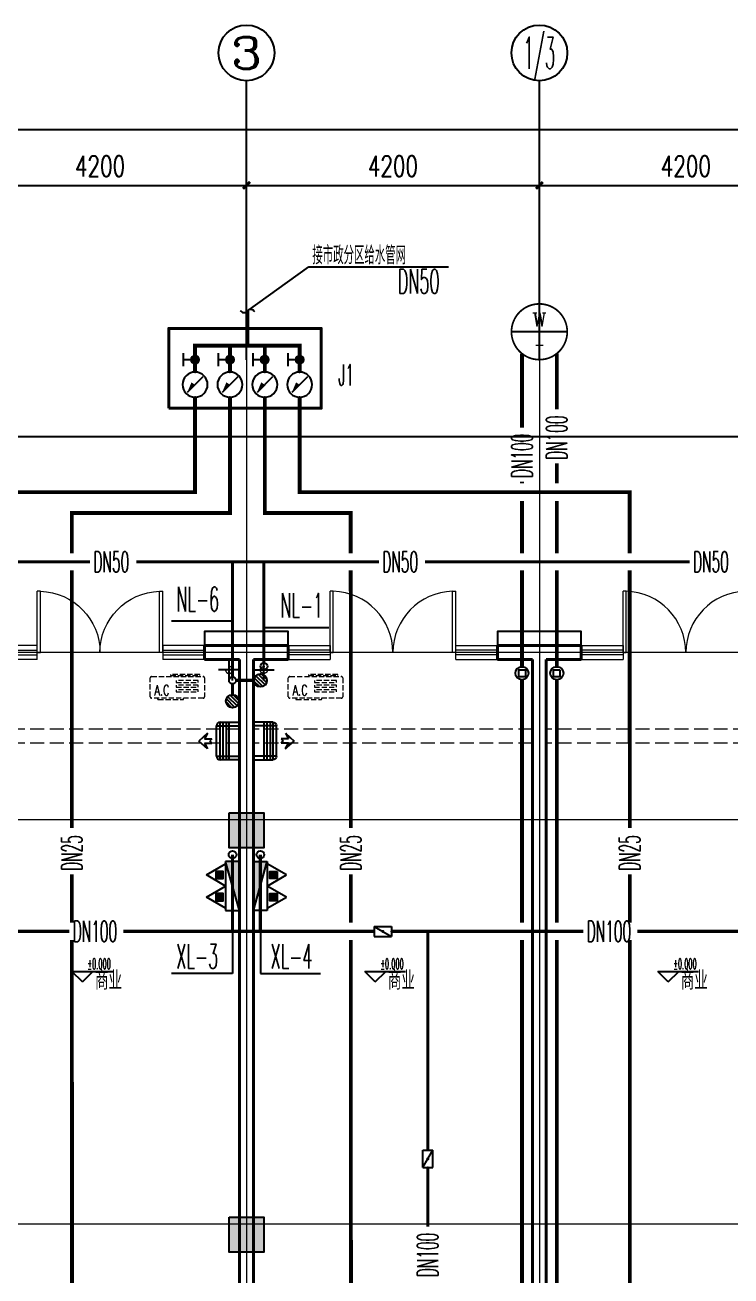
# Model space of a CAD drawing. Extents: x 1031190 to 1725648, y 733081 to 1571294.
# Drawn here: x 1298613 to 1308735, y 1144413 to 1162356 of the extents above; entities that cross this region are included whole.
import ezdxf
from ezdxf.enums import TextEntityAlignment as Align

# ---------------------------------------------------------------- set-up
doc = ezdxf.new("R2010")
doc.units = 0
doc.header["$LTSCALE"] = 1000
doc.header["$MEASUREMENT"] = 0
for name, pattern in [('ACAD_ISO10W100', [18.5, 12, -3, 0.5, -3]), ('DASH', [0.35, 0.25, -0.1]), ('DOTE', [2.42, 2, -0.2, 0.02, -0.2])]:
    doc.linetypes.add(name, pattern=pattern)
for name, color, linetype in [('A-AC', 8, 'Continuous'), ('A-EQPM-MECH', 191, 'Continuous'), ('AXIS', 3, 'Continuous'), ('AXIS_TEXT', 4, 'Continuous'), ('C-AXIS(轴号)', 3, 'Continuous'), ('C-AXIS-T(字)', 7, 'Continuous'), ('DIM_ELEV', 3, 'Continuous'), ('DIM_不分区消火栓', 3, 'Continuous'), ('DIM_不分区给水', 3, 'Continuous'), ('DIM_凝结', 3, 'Continuous'), ('DIM_雨水', 3, 'Continuous'), ('EQUIP_不分区给水', 7, 'Continuous'), ('EQUIP_地漏', 7, 'Continuous'), ('EQUIP_污水', 7, 'Continuous'), ('EQUIP_消火栓', 7, 'Continuous'), ('EQUIP_灭火器', 7, 'Continuous'), ('PIPE-不分区消火栓', 1, 'X'), ('PIPE-不分区给水', 3, 'J'), ('PIPE-凝结', 150, 'N'), ('PIPE-污水', 2, 'W'), ('PUB_TEXT', 4, 'Continuous'), ('S-COLU-HATCH', 30, 'Continuous'), ('S-COLU-LINE1', 6, 'Continuous'), ('TEXT_不分区消火栓', 7, 'Continuous'), ('TEXT_不分区给水', 7, 'Continuous'), ('TEXT_凝结', 7, 'Continuous'), ('TEXT_污水', 7, 'Continuous'), ('VALVE_不分区消火栓', 7, 'Continuous'), ('VALVE_不分区给水', 7, 'Continuous'), ('VPIPE-不分区消火栓', 1, 'X'), ('VPIPE-凝结', 150, 'N'), ('平面线脚', 30, 'Continuous'), ('机电标识类', 1, 'Continuous')]:
    doc.layers.add(name, color=color, linetype=linetype)
for name, color, linetype, lineweight in [('DOTE', 19, 'DOTE', 9), ('WALL', 9, 'Continuous', 40), ('WINDOW', 8, 'Continuous', 15), ('ZC', 6, 'Continuous', 40), ('平面-看线', 45, 'Continuous', 15), ('平面-空调预留孔', 8, 'Continuous', 15), ('空调', 8, 'Continuous', 13)]:
    doc.layers.add(name, color=color, linetype=linetype, lineweight=lineweight)
doc.styles.add('_TCH_AXIS', font='COMPLEX', dxfattribs={"bigfont": 'GBCBIG'})
doc.styles.add('_TCH_DIM', font='SIMPLEX.shx', dxfattribs={"width": 0.6, "oblique": 10, "bigfont": 'hztxt.shx'})
doc.styles.add('_TCH_DIM_T3', font='SIMPLEX', dxfattribs={"width": 0.705882, "bigfont": 'GBCBIG'})
doc.styles.add('_TWT_CIRCLE', font='COMPLEX', dxfattribs={"width": 1.1, "height": 3.5, "bigfont": 'HZTXT'})
doc.styles.add('_TWT_PIPEDN', font='SIMPLEX.shx', dxfattribs={"width": 0.6, "oblique": 10, "height": 3, "bigfont": 'HZTXT.shx'})
doc.styles.add('_TWT_SERIAL', font='simplex.shx', dxfattribs={"width": 0.6, "oblique": 10, "height": 3.5, "bigfont": 'aadri.shx'})
doc.styles.add('COMPLEX', font='COMPLEX')
doc.styles.get("Standard").update_dxf_attribs({"font": 'gbenor.shx', "bigfont": 'gbcbig.shx'})
doc.linetypes.add('J', pattern='A,3,-0.2,["J",Standard,S=0.25,R=0,X=-0.1,Y=-0.115],-0.2', length=3.4)
doc.linetypes.add('N', pattern='A,3,-0.2,["N",Standard,S=0.25,R=0,X=-0.1,Y=-0.115],-0.2', length=3.4)
doc.linetypes.add('W', pattern='A,3,-0.2,["W",Standard,S=0.25,R=0,X=-0.1,Y=-0.115],-0.2', length=3.4)
doc.linetypes.add('X', pattern='A,3,-0.2,["X",Standard,S=0.25,R=0,X=-0.1,Y=-0.115],-0.25', length=3.45)
doc.dimstyles.new('_TCH_ARCH&&100', dxfattribs={"dimtxt": 297.5, "dimasz": 100, "dimexe": 250, "dimexo": 300, "dimgap": 126.25, "dimtad": 1, "dimdec": 0, "dimzin": 0, "dimdsep": 46, "dimtxsty": '_TCH_DIM_T3', "dimblk": 'ARCHTICK', "dimcen": 0.09, "dimclrt": 7, "dimazin": 2, "dimtfac": 1, "dimtdec": 0, "dimtix": 1, "dimtmove": 2, "dimatfit": 3, "dimfxl": 0, "dimtolj": 1, "dimtzin": 0, "dimarcsym": 0})

# ---------------------------------------------------------------- blocks, each defined once
blk = doc.blocks.new('QER5Y5WE3')
for p, q in [((-194, 188), (-1, 388)), ((72, 389), (-156, 153)), ((389, 14), (0, 389)), ((72, 389), (387, 86)), ((236, 408), (404, 419)), ((326, 383), (236, 408)), ((326, 383), (253, 308)), ((399, 251), (404, 419)), ((194, -188), (-194, 188)), ((292, -73), (-90, 296)), ((321, -43), (-61, 326)), ((360, -17), (-29, 359)), ((297, 307), (253, 308)), ((299, 264), (297, 307)), ((372, 340), (299, 264)), ((399, 251), (372, 340)), ((387, 86), (159, -151)), ((388, 13), (194, -188))]:
    blk.add_line(p, q)
for centre, start, end in [((36, 352), 46.0154, 136.0154), ((351, 49), 316.0154, 46.0154)]:
    blk.add_arc(centre, 51.3, start, end)
blk = doc.blocks.new('GSDFD')
at = {"layer": '机电标识类', "color": 250, "linetype": 'DASH', "ltscale": 400}
for p, q in [((14683876, 6457939), (14683876, 6458239)), ((14683726, 6458089), (14684026, 6458089))]:
    blk.add_line(p, q, dxfattribs=at)
at = {"layer": '空调', "color": 1, "linetype": 'DASH'}
blk.add_circle((14683876, 6458089), 50, dxfattribs=at)
blk = doc.blocks.new('gsergvr')
at = {"layer": '平面-空调预留孔', "linetype": 'DASH', "ltscale": 0.3}
for p, q in [((34075, 17176), (34075, 17166)), ((34085, 17156), (34438, 17156)), ((34448, 17166), (34448, 17176))]:
    blk.add_line(p, q, dxfattribs=at)
blk.add_lwpolyline([(34729, 17176), (33989, 17176, -0.414214), (33969, 17196), (33969, 17466, -0.414214), (33989, 17486), (34729, 17486, -0.414214), (34749, 17466), (34749, 17196, -0.414214)], format="xyb", close=True, dxfattribs=at)
for points in [[(34679, 17515), (34260, 17515), (34260, 17500), (34679, 17500)], [(34658, 17428), (34343, 17428), (34343, 17399), (34658, 17399)], [(34658, 17362), (34343, 17362), (34343, 17333), (34658, 17333)], [(34658, 17296), (34343, 17296), (34343, 17267), (34658, 17267)]]:
    blk.add_lwpolyline(points, close=True, dxfattribs=at)
for centre, start, end in [((34085, 17166), 180, 270), ((34438, 17166), 270, 0)]:
    blk.add_arc(centre, 10, start, end, dxfattribs=at)
at = {"layer": '平面-空调预留孔', "linetype": 'DASH', "ltscale": 0.3, "style": '_TCH_DIM', "width": 0.705882}
blk.add_text('A.C', height=146.9, dxfattribs=at).set_placement((34028, 17216))
blk = doc.blocks.new('rewerwer')
at = {"layer": 'S-COLU-HATCH'}
h = blk.add_hatch(color=8, dxfattribs=at)
h.dxf.hatch_style = 1
h.paths.add_polyline_path([(1301538, 1151056), (1302038, 1151056), (1302038, 1150556), (1301538, 1150556)])
h = blk.add_hatch(color=8, dxfattribs=at)
h.dxf.hatch_style = 1
h.paths.add_polyline_path([(1301538, 1145256), (1302038, 1145256), (1302038, 1144756), (1301538, 1144756)])
at = {"layer": 'S-COLU-LINE1', "color": 8}
for points in [[(1301538, 1151056), (1302038, 1151056), (1302038, 1150556), (1301538, 1150556)], [(1301538, 1145256), (1302038, 1145256), (1302038, 1144756), (1301538, 1144756)]]:
    blk.add_lwpolyline(points, close=True, dxfattribs=at)
blk = doc.blocks.new('_ArchTick')
at = {"color": 0, "linetype": 'ByBlock', "const_width": 0.4}
blk.add_lwpolyline([(-0.5, -0.5), (0.5, 0.5)], dxfattribs=at)
blk = doc.blocks.new('*D1074')
at = {"layer": 'AXIS', "color": 0, "lineweight": -2}
for p, q in [((1293188, 1157856), (1293188, 1161106)), ((1365188, 1157856), (1365188, 1161106)), ((1293188, 1160856), (1365188, 1160856))]:
    blk.add_line(p, q, dxfattribs=at)
at = {"layer": 'Defpoints', "color": 0}
for p in [(1365188, 1160856), (1293188, 1157556), (1365188, 1157556)]:
    blk.add_point(p, dxfattribs=at)
at = {"layer": 'AXIS', "color": 0, "lineweight": -2, "xscale": 100, "yscale": 100, "zscale": 100, "rotation": 180}
blk.add_blockref('_ArchTick', (1293188, 1160856), dxfattribs=at)
at = {"layer": 'AXIS', "color": 0, "lineweight": -2, "xscale": 100, "yscale": 100, "zscale": 100}
blk.add_blockref('_ArchTick', (1365188, 1160856), dxfattribs=at)
at = {"layer": 'AXIS', "color": 7, "insert": (1329188, 1161131), "char_height": 297.5, "attachment_point": 5, "style": '_TCH_DIM_T3'}
blk.add_mtext('\\A1;72000', dxfattribs=at)
blk = doc.blocks.new('*D1078')
at = {"layer": 'AXIS', "color": 0, "lineweight": -2}
for p, q in [((1297588, 1157856), (1297588, 1160306)), ((1301788, 1157856), (1301788, 1160306)), ((1297588, 1160056), (1301788, 1160056))]:
    blk.add_line(p, q, dxfattribs=at)
at = {"layer": 'Defpoints', "color": 0}
for p in [(1301788, 1160056), (1297588, 1157556), (1301788, 1157556)]:
    blk.add_point(p, dxfattribs=at)
at = {"layer": 'AXIS', "color": 0, "lineweight": -2, "xscale": 100, "yscale": 100, "zscale": 100, "rotation": 180}
blk.add_blockref('_ArchTick', (1297588, 1160056), dxfattribs=at)
at = {"layer": 'AXIS', "color": 0, "lineweight": -2, "xscale": 100, "yscale": 100, "zscale": 100}
blk.add_blockref('_ArchTick', (1301788, 1160056), dxfattribs=at)
at = {"layer": 'AXIS', "color": 7, "insert": (1299688, 1160331), "char_height": 297.5, "attachment_point": 5, "style": '_TCH_DIM_T3'}
blk.add_mtext('\\A1;4200', dxfattribs=at)
blk = doc.blocks.new('*D1079')
at = {"layer": 'AXIS', "color": 0, "lineweight": -2}
for p, q in [((1301788, 1157856), (1301788, 1160306)), ((1305988, 1157856), (1305988, 1160306)), ((1301788, 1160056), (1305988, 1160056))]:
    blk.add_line(p, q, dxfattribs=at)
at = {"layer": 'Defpoints', "color": 0}
for p in [(1305988, 1160056), (1301788, 1157556), (1305988, 1157556)]:
    blk.add_point(p, dxfattribs=at)
at = {"layer": 'AXIS', "color": 0, "lineweight": -2, "xscale": 100, "yscale": 100, "zscale": 100, "rotation": 180}
blk.add_blockref('_ArchTick', (1301788, 1160056), dxfattribs=at)
at = {"layer": 'AXIS', "color": 0, "lineweight": -2, "xscale": 100, "yscale": 100, "zscale": 100}
blk.add_blockref('_ArchTick', (1305988, 1160056), dxfattribs=at)
at = {"layer": 'AXIS', "color": 7, "insert": (1303888, 1160331), "char_height": 297.5, "attachment_point": 5, "style": '_TCH_DIM_T3'}
blk.add_mtext('\\A1;4200', dxfattribs=at)
blk = doc.blocks.new('*D1080')
at = {"layer": 'AXIS', "color": 0, "lineweight": -2}
for p, q in [((1305988, 1157856), (1305988, 1160306)), ((1310188, 1157856), (1310188, 1160306)), ((1305988, 1160056), (1310188, 1160056))]:
    blk.add_line(p, q, dxfattribs=at)
at = {"layer": 'Defpoints', "color": 0}
for p in [(1310188, 1160056), (1305988, 1157556), (1310188, 1157556)]:
    blk.add_point(p, dxfattribs=at)
at = {"layer": 'AXIS', "color": 0, "lineweight": -2, "xscale": 100, "yscale": 100, "zscale": 100, "rotation": 180}
blk.add_blockref('_ArchTick', (1305988, 1160056), dxfattribs=at)
at = {"layer": 'AXIS', "color": 0, "lineweight": -2, "xscale": 100, "yscale": 100, "zscale": 100}
blk.add_blockref('_ArchTick', (1310188, 1160056), dxfattribs=at)
at = {"layer": 'AXIS', "color": 7, "insert": (1308088, 1160331), "char_height": 297.5, "attachment_point": 5, "style": '_TCH_DIM_T3'}
blk.add_mtext('\\A1;4200', dxfattribs=at)
blk = doc.blocks.new('$TwtSys$00000434')
for p, q in [((-0.5, 0.5), (-0.5, -0.5)), ((-0.5, -0.5), (0.5, 0.5)), ((0.5, 0.5), (-0.5, 0.5)), ((0.5, -0.5), (0.5, 0.5)), ((-0.5, -0.5), (0.5, -0.5))]:
    blk.add_line(p, q)
blk.add_solid([(0.5, -0.5), (0.5, 0.5), (-0.5, -0.5)])
blk = doc.blocks.new('$TwtSys$00000546')
h = blk.add_hatch()
h.set_pattern_fill('ANSI31', color=256, scale=200, style=0)
h.set_pattern_definition([(45, (-38543.802, -6670.83), (-17.67767, 17.67767), [])])
h.paths.add_polyline_path([(-65, 174), (65, 174), (65, 44), (-65, 44)])
for points in [[(0, 344), (-198, 0), (198, 0)], [(-65, 174), (65, 174), (65, 44), (-65, 44)]]:
    blk.add_lwpolyline(points, close=True)
blk = doc.blocks.new('$VALVE$00000316')
for p, q in [((-125, 72), (125, -72)), ((-125, 72), (-125, -72)), ((-125, 72), (125, 72)), ((125, 72), (125, -72)), ((-125, -72), (125, -72))]:
    blk.add_line(p, q)
at = {"const_width": 21.1}
blk.add_lwpolyline([(-11, 0, 1), (11, 0, 1)], format="xyb", close=True, dxfattribs=at)
for p in [(-125, 0), (125, 0)]:
    blk.add_point(p)
at = {"color": 7, "flags": 9}
for tag in ['XSIZE', 'YSIZE']:
    blk.add_attdef(tag, (0, 0), '', height=0.5, dxfattribs=at)
blk = doc.blocks.new('$TwtSys$00000141')
for p, q in [((-94, 8), (-10, 92)), ((-94, 8), (-10, 92)), ((-87, -35), (35, 87)), ((-87, -35), (35, 87)), ((-66, -66), (66, 66)), ((-66, -66), (66, 66)), ((-32, -87), (88, 33)), ((-32, -87), (88, 33)), ((11, -92), (92, -11)), ((11, -92), (92, -11))]:
    blk.add_line(p, q)
blk.add_circle((0, 0), 94)
blk.add_circle((0, 0), 94)
blk = doc.blocks.new('$VALVE$00000497')
for p, q in [((78, 138), (-78, 138)), ((0, 50), (0, 138))]:
    blk.add_line(p, q)
at = {"const_width": 49.6}
blk.add_lwpolyline([(25, 0, 1), (-25, 0, 1)], format="xyb", close=True, dxfattribs=at)
blk.add_circle((0, 0), 50)
blk = doc.blocks.new('$VALVE$00000742')
blk.add_line((-93, -93), (93, 93))
blk.add_lwpolyline([(93, 93, 0, 50, 0), (-13, 22, 50, 50, 0)], format="xyseb")
blk.add_circle((0, 0), 150)
for p in [(-150, 0), (150, 0)]:
    blk.add_point(p)
blk = doc.blocks.new('$TwtSys$00000132')
at = {"elevation": 0}
blk.add_lwpolyline([(7, -101, -0.575183), (0, 0, 0.604745), (-11, 101, 16.924828)], format="xyb", dxfattribs=at)
blk = doc.blocks.new('$TwtSys$00000136')
at = {"elevation": 0}
blk.add_lwpolyline([(-51, 45), (51, 45), (51, -49), (-51, -49)], close=True, dxfattribs=at)
blk.add_circle((0, 0, 0), 93.8)
blk = doc.blocks.new('$WINLIB2D$00000001')
at = {"color": 0}
for points in [[(-0.5, 0.5), (-0.5, -0.5)], [(-0.5, 0.5), (0.5, 0.5)], [(0.5, -0.5), (0.5, 0.5)], [(0.5, 0.167), (-0.5, 0.167)], [(0.5, -0.167), (-0.5, -0.167)], [(-0.5, -0.5), (0.5, -0.5)]]:
    blk.add_lwpolyline(points, dxfattribs=at)
blk = doc.blocks.new('$DorLib2D$00000002')
for p, q in [((-0.5, 0), (-0.5, 0.4875)), ((-0.475, 0.4875), (-0.5, 0.4875)), ((-0.475, 0), (-0.475, 0.4875)), ((0.475, 0), (0.475, 0.4875)), ((0.475, 0.4875), (0.5, 0.4875)), ((0.5, 0), (0.5, 0.4875)), ((-0.5, 0), (-0.475, 0)), ((0.5, 0), (0.475, 0))]:
    blk.add_line(p, q)
at = {"lineweight": 13}
for centre, start, end in [((-0.4875, 0), 0, 88.53072), ((0.4875, 0), 91.46928, 180)]:
    blk.add_arc(centre, 0.4875, start, end, dxfattribs=at)
blk = doc.blocks.new('_AXISO')
blk.add_circle((0, 0), 0.5)
at = {"layer": 'AXIS_TEXT', "style": 'COMPLEX', "width": 1.041667}
blk.add_attdef('A', text='', height=0.56, dxfattribs=at).set_placement((-0.25, -0.28), (0.25, -0.28), align=Align.FIT)
blk = doc.blocks.new('*D1313')
at = {"layer": 'AXIS', "color": 0, "lineweight": -2}
for p, q in [((1293188, 1157856), (1293188, 1161106)), ((1365188, 1157856), (1365188, 1161106)), ((1293188, 1160856), (1365188, 1160856))]:
    blk.add_line(p, q, dxfattribs=at)
at = {"layer": 'Defpoints', "color": 0}
for p in [(1365188, 1160856), (1293188, 1157556), (1365188, 1157556)]:
    blk.add_point(p, dxfattribs=at)
at = {"layer": 'AXIS', "color": 0, "lineweight": -2, "xscale": 100, "yscale": 100, "zscale": 100, "rotation": 180}
blk.add_blockref('_ArchTick', (1293188, 1160856), dxfattribs=at)
at = {"layer": 'AXIS', "color": 0, "lineweight": -2, "xscale": 100, "yscale": 100, "zscale": 100}
blk.add_blockref('_ArchTick', (1365188, 1160856), dxfattribs=at)
at = {"layer": 'AXIS', "color": 7, "insert": (1329188, 1161131), "char_height": 297.5, "attachment_point": 5, "style": '_TCH_DIM_T3'}
blk.add_mtext('\\A1;72000', dxfattribs=at)
blk = doc.blocks.new('*D1317')
at = {"layer": 'AXIS', "color": 0, "lineweight": -2}
for p, q in [((1297588, 1157856), (1297588, 1160306)), ((1301788, 1157856), (1301788, 1160306)), ((1297588, 1160056), (1301788, 1160056))]:
    blk.add_line(p, q, dxfattribs=at)
at = {"layer": 'Defpoints', "color": 0}
for p in [(1301788, 1160056), (1297588, 1157556), (1301788, 1157556)]:
    blk.add_point(p, dxfattribs=at)
at = {"layer": 'AXIS', "color": 0, "lineweight": -2, "xscale": 100, "yscale": 100, "zscale": 100, "rotation": 180}
blk.add_blockref('_ArchTick', (1297588, 1160056), dxfattribs=at)
at = {"layer": 'AXIS', "color": 0, "lineweight": -2, "xscale": 100, "yscale": 100, "zscale": 100}
blk.add_blockref('_ArchTick', (1301788, 1160056), dxfattribs=at)
at = {"layer": 'AXIS', "color": 7, "insert": (1299688, 1160331), "char_height": 297.5, "attachment_point": 5, "style": '_TCH_DIM_T3'}
blk.add_mtext('\\A1;4200', dxfattribs=at)
blk = doc.blocks.new('*D1318')
at = {"layer": 'AXIS', "color": 0, "lineweight": -2}
for p, q in [((1301788, 1157856), (1301788, 1160306)), ((1305988, 1157856), (1305988, 1160306)), ((1301788, 1160056), (1305988, 1160056))]:
    blk.add_line(p, q, dxfattribs=at)
at = {"layer": 'Defpoints', "color": 0}
for p in [(1305988, 1160056), (1301788, 1157556), (1305988, 1157556)]:
    blk.add_point(p, dxfattribs=at)
at = {"layer": 'AXIS', "color": 0, "lineweight": -2, "xscale": 100, "yscale": 100, "zscale": 100, "rotation": 180}
blk.add_blockref('_ArchTick', (1301788, 1160056), dxfattribs=at)
at = {"layer": 'AXIS', "color": 0, "lineweight": -2, "xscale": 100, "yscale": 100, "zscale": 100}
blk.add_blockref('_ArchTick', (1305988, 1160056), dxfattribs=at)
at = {"layer": 'AXIS', "color": 7, "insert": (1303888, 1160331), "char_height": 297.5, "attachment_point": 5, "style": '_TCH_DIM_T3'}
blk.add_mtext('\\A1;4200', dxfattribs=at)
blk = doc.blocks.new('*D1319')
at = {"layer": 'AXIS', "color": 0, "lineweight": -2}
for p, q in [((1305988, 1157856), (1305988, 1160306)), ((1310188, 1157856), (1310188, 1160306)), ((1305988, 1160056), (1310188, 1160056))]:
    blk.add_line(p, q, dxfattribs=at)
at = {"layer": 'Defpoints', "color": 0}
for p in [(1310188, 1160056), (1305988, 1157556), (1310188, 1157556)]:
    blk.add_point(p, dxfattribs=at)
at = {"layer": 'AXIS', "color": 0, "lineweight": -2, "xscale": 100, "yscale": 100, "zscale": 100, "rotation": 180}
blk.add_blockref('_ArchTick', (1305988, 1160056), dxfattribs=at)
at = {"layer": 'AXIS', "color": 0, "lineweight": -2, "xscale": 100, "yscale": 100, "zscale": 100}
blk.add_blockref('_ArchTick', (1310188, 1160056), dxfattribs=at)
at = {"layer": 'AXIS', "color": 7, "insert": (1308088, 1160331), "char_height": 297.5, "attachment_point": 5, "style": '_TCH_DIM_T3'}
blk.add_mtext('\\A1;4200', dxfattribs=at)

msp = doc.modelspace()

# ---------------------------------------------------------------- hatches: boundary and pattern name
at = {"layer": 'PIPE-不分区给水'}
for points in [[(1301050.7, 1157756.1), (1301050.7, 1157783.6), (1301023.2, 1157783.6)], [(1301050.7, 1157756.1), (1301023.2, 1157756.1), (1301023.2, 1157783.6)], [(1301050.7, 1157756.1), (1301050.7, 1157783.6), (1301023.2, 1157783.6)], [(1301050.7, 1157756.1), (1301023.2, 1157756.1), (1301023.2, 1157783.6)], [(1302550.7, 1157756.1), (1302578.2, 1157756.1), (1302578.2, 1157783.6)], [(1302550.7, 1157756.1), (1302550.7, 1157783.6), (1302578.2, 1157783.6)], [(1302550.7, 1157756.1), (1302578.2, 1157756.1), (1302578.2, 1157783.6)], [(1302550.7, 1157756.1), (1302550.7, 1157783.6), (1302578.2, 1157783.6)], [(1301050.7, 1155656.1), (1301050.7, 1155628.6), (1301078.2, 1155628.6)], [(1301050.7, 1155656.1), (1301078.2, 1155656.1), (1301078.2, 1155628.6)], [(1301050.7, 1155656.1), (1301050.7, 1155628.6), (1301078.2, 1155628.6)], [(1301050.7, 1155656.1), (1301078.2, 1155656.1), (1301078.2, 1155628.6)], [(1302550.7, 1155656.1), (1302523.2, 1155656.1), (1302523.2, 1155628.6)], [(1302550.7, 1155656.1), (1302550.7, 1155628.6), (1302523.2, 1155628.6)], [(1302550.7, 1155656.1), (1302523.2, 1155656.1), (1302523.2, 1155628.6)], [(1302550.7, 1155656.1), (1302550.7, 1155628.6), (1302523.2, 1155628.6)], [(1307283, 1155656.1), (1307283, 1155683.6), (1307310.4, 1155683.6)], [(1307283, 1155656.1), (1307310.5, 1155656.1), (1307310.4, 1155683.6)], [(1307283, 1155656.1), (1307283, 1155683.6), (1307310.4, 1155683.6)], [(1307283, 1155656.1), (1307310.5, 1155656.1), (1307310.4, 1155683.6)], [(1299283, 1155356.1), (1299283, 1155383.6), (1299255.4, 1155383.6)], [(1299283, 1155356.1), (1299255.5, 1155356.1), (1299255.4, 1155383.6)], [(1299283, 1155356.1), (1299283, 1155383.6), (1299255.4, 1155383.6)], [(1299283, 1155356.1), (1299255.5, 1155356.1), (1299255.4, 1155383.6)], [(1301550.7, 1155356.1), (1301550.7, 1155328.6), (1301578.2, 1155328.6)], [(1301550.7, 1155356.1), (1301578.2, 1155356.1), (1301578.2, 1155328.6)], [(1301550.7, 1155356.1), (1301550.7, 1155328.6), (1301578.2, 1155328.6)], [(1301550.7, 1155356.1), (1301578.2, 1155356.1), (1301578.2, 1155328.6)], [(1302050.7, 1155356.1), (1302023.2, 1155356.1), (1302023.2, 1155328.6)], [(1302050.7, 1155356.1), (1302050.7, 1155328.6), (1302023.2, 1155328.6)], [(1302050.7, 1155356.1), (1302023.2, 1155356.1), (1302023.2, 1155328.6)], [(1302050.7, 1155356.1), (1302050.7, 1155328.6), (1302023.2, 1155328.6)], [(1303283, 1155356.1), (1303310.5, 1155356.1), (1303310.4, 1155383.6)], [(1303283, 1155356.1), (1303283, 1155383.6), (1303310.4, 1155383.6)], [(1303283, 1155356.1), (1303310.5, 1155356.1), (1303310.4, 1155383.6)], [(1303283, 1155356.1), (1303283, 1155383.6), (1303310.4, 1155383.6)]]:
    msp.add_hatch(color=256, dxfattribs=at).paths.add_polyline_path(points)

# ---------------------------------------------------------------- linework, layer by layer
at = {"layer": 'A-EQPM-MECH', "color": 8}
msp.add_lwpolyline([(1293087.7, 1153656.1), (1293087.7, 1156456.1), (1327287.7, 1156456.1), (1327287.7, 1153656.1)], dxfattribs=at)
msp.add_lwpolyline([(1293087.7, 1153656.1), (1293087.7, 1156456.1), (1327287.7, 1156456.1), (1327287.7, 1153656.1)], dxfattribs=at)
at = {"layer": 'C-AXIS(轴号)'}
for p, q in [((1301787.7, 1157556.1), (1301787.7, 1161556.1)), ((1301787.7, 1157556.1), (1301787.7, 1161556.1)), ((1305987.7, 1157556.1), (1305987.7, 1161556.1)), ((1305987.7, 1157556.1), (1305987.7, 1161556.1))]:
    msp.add_line(p, q, dxfattribs=at)
at = {"layer": 'DIM_ELEV', "color": 8}
for p, q in [((1299435.6, 1148630.9), (1299285.6, 1148780.9)), ((1299285.6, 1148780.9), (1299870.1, 1148780.9)), ((1299435.6, 1148630.9), (1299285.6, 1148780.9)), ((1299285.6, 1148780.9), (1299870.1, 1148780.9)), ((1299435.6, 1148630.9), (1299585.6, 1148780.9)), ((1299435.6, 1148630.9), (1299585.6, 1148780.9)), ((1303635.6, 1148630.9), (1303485.6, 1148780.9)), ((1303485.6, 1148780.9), (1304070.1, 1148780.9)), ((1303635.6, 1148630.9), (1303485.6, 1148780.9)), ((1303485.6, 1148780.9), (1304070.1, 1148780.9)), ((1303635.6, 1148630.9), (1303785.6, 1148780.9)), ((1303635.6, 1148630.9), (1303785.6, 1148780.9)), ((1307835.6, 1148630.9), (1307685.6, 1148780.9)), ((1307685.6, 1148780.9), (1308270.1, 1148780.9)), ((1307835.6, 1148630.9), (1307685.6, 1148780.9)), ((1307685.6, 1148780.9), (1308270.1, 1148780.9)), ((1307835.6, 1148630.9), (1307985.6, 1148780.9)), ((1307835.6, 1148630.9), (1307985.6, 1148780.9))]:
    msp.add_line(p, q, dxfattribs=at)
at = {"layer": 'DIM_不分区消火栓'}
for p, q in [((1301587.7, 1150456.1), (1301587.7, 1148752.5)), ((1301587.7, 1150456.1), (1301587.7, 1148752.5)), ((1301987.7, 1150456.1), (1301987.7, 1148752.5)), ((1301987.7, 1150456.1), (1301987.7, 1148752.5)), ((1301587.7, 1148752.5), (1300713.3, 1148752.5)), ((1301587.7, 1148752.5), (1300713.3, 1148752.5)), ((1301987.7, 1148752.5), (1302851.5, 1148752.5)), ((1301987.7, 1148752.5), (1302851.5, 1148752.5))]:
    msp.add_line(p, q, dxfattribs=at)
at = {"layer": 'DIM_不分区给水'}
for p, q in [((1301796.3, 1158250.7), (1302680.8, 1158888.4)), ((1301796.3, 1158250.7), (1302680.8, 1158888.4)), ((1302680.8, 1158888.4), (1304686.7, 1158888.4)), ((1302680.8, 1158888.4), (1304686.7, 1158888.4))]:
    msp.add_line(p, q, dxfattribs=at)
at = {"layer": 'DIM_凝结'}
for p, q in [((1301587.7, 1153806.1), (1300714, 1153806.1)), ((1301587.7, 1153806.1), (1300714, 1153806.1)), ((1301587.7, 1152956.1), (1301587.7, 1153806.1)), ((1301587.7, 1152956.1), (1301587.7, 1153806.1)), ((1302037.7, 1153156.1), (1302037.7, 1153716.6)), ((1302037.7, 1153716.6), (1302967.4, 1153716.6)), ((1302037.7, 1153156.1), (1302037.7, 1153716.6)), ((1302037.7, 1153716.6), (1302967.4, 1153716.6))]:
    msp.add_line(p, q, dxfattribs=at)
at = {"layer": 'DIM_雨水'}
msp.add_line((1306387.7, 1157956.1), (1305587.7, 1157956.1), dxfattribs=at)
msp.add_line((1306387.7, 1157956.1), (1305587.7, 1157956.1), dxfattribs=at)
at = {"layer": 'DIM_雨水', "const_width": 25}
msp.add_lwpolyline([(1306387.7, 1157956.1, 1), (1305587.7, 1157956.1, 1)], format="xyb", close=True, dxfattribs=at)
msp.add_lwpolyline([(1306387.7, 1157956.1, 1), (1305587.7, 1157956.1, 1)], format="xyb", close=True, dxfattribs=at)
at = {"layer": 'DOTE', "linetype": 'ACAD_ISO10W100', "ltscale": 100}
for p, q in [((1301787.7, 1157556.1), (1301787.7, 1132856.1)), ((1301787.7, 1157556.1), (1301787.7, 1132856.1)), ((1305987.7, 1157556.1), (1305987.7, 1132856.1)), ((1305987.7, 1157556.1), (1305987.7, 1132856.1)), ((1368787.7, 1153356.1), (1291011.4, 1153356.1)), ((1368787.7, 1153356.1), (1291011.4, 1153356.1)), ((1327187.7, 1150956.1), (1291011.4, 1150956.1)), ((1327187.7, 1150956.1), (1291011.4, 1150956.1)), ((1310187.7, 1145156.1), (1291011.4, 1145156.1)), ((1310187.7, 1145156.1), (1291011.4, 1145156.1))]:
    msp.add_line(p, q, dxfattribs=at)
at = {"layer": 'PIPE-不分区消火栓', "const_width": 45}
for points in [[(1301587.7, 1149356.1), (1301587.7, 1150456.1)], [(1301587.7, 1149356.1), (1301587.7, 1150456.1)], [(1301987.7, 1149356.1), (1301987.7, 1150456.1)], [(1301987.7, 1149356.1), (1301987.7, 1150456.1)], [(1297887.7, 1149356.1), (1299247.6, 1149356.1)], [(1297887.7, 1149356.1), (1299247.6, 1149356.1)], [(1300021.3, 1149356.1), (1301587.7, 1149356.1)], [(1300021.3, 1149356.1), (1301587.7, 1149356.1)], [(1301587.7, 1149356.1), (1301987.7, 1149356.1)], [(1301587.7, 1149356.1), (1301987.7, 1149356.1)], [(1301987.7, 1149356.1), (1303617.7, 1149356.1)], [(1301987.7, 1149356.1), (1303617.7, 1149356.1)], [(1303867.4, 1149356.1), (1304387.7, 1149356.1)], [(1303867.4, 1149356.1), (1304387.7, 1149356.1)], [(1304387.7, 1146216.6), (1304387.7, 1149356.1)], [(1304387.7, 1149356.1), (1306617.6, 1149356.1)], [(1304387.7, 1146216.6), (1304387.7, 1149356.1)], [(1304387.7, 1149356.1), (1306617.6, 1149356.1)], [(1307391.3, 1149356.1), (1308937.7, 1149356.1)], [(1307391.3, 1149356.1), (1308937.7, 1149356.1)], [(1304387.7, 1145120.5), (1304387.7, 1145966.9)], [(1304387.7, 1145120.5), (1304387.7, 1145966.9)]]:
    msp.add_lwpolyline(points, dxfattribs=at)
at = {"layer": 'PIPE-不分区给水', "const_width": 55}
for points in [[(1301800.7, 1157756.1), (1301800.7, 1158256.1)], [(1301800.7, 1157756.1), (1301800.7, 1158256.1)], [(1301050.7, 1157756.1), (1301550.7, 1157756.1)], [(1301050.7, 1157378.2), (1301050.7, 1157756.1)], [(1301050.7, 1157756.1), (1301550.7, 1157756.1)], [(1301050.7, 1157378.2), (1301050.7, 1157756.1)], [(1301550.7, 1157756.1), (1301800.7, 1157756.1)], [(1301550.7, 1157378.2), (1301550.7, 1157756.1)], [(1301550.7, 1157756.1), (1301800.7, 1157756.1)], [(1301550.7, 1157378.2), (1301550.7, 1157756.1)], [(1301800.7, 1157756.1), (1302050.7, 1157756.1)], [(1301800.7, 1157756.1), (1302050.7, 1157756.1)], [(1302050.7, 1157378.2), (1302050.7, 1157756.1)], [(1302050.7, 1157756.1), (1302550.7, 1157756.1)], [(1302050.7, 1157378.2), (1302050.7, 1157756.1)], [(1302050.7, 1157756.1), (1302550.7, 1157756.1)], [(1302550.7, 1157378.2), (1302550.7, 1157756.1)], [(1302550.7, 1157378.2), (1302550.7, 1157756.1)], [(1301050.7, 1155656.1), (1301050.7, 1157018.2)], [(1301050.7, 1155656.1), (1301050.7, 1157018.2)], [(1301550.7, 1155356.1), (1301550.7, 1157018.2)], [(1301550.7, 1155356.1), (1301550.7, 1157018.2)], [(1302050.7, 1155356.1), (1302050.7, 1157018.2)], [(1302050.7, 1155356.1), (1302050.7, 1157018.2)], [(1302550.7, 1155656.1), (1302550.7, 1157018.2)], [(1302550.7, 1155656.1), (1302550.7, 1157018.2)], [(1297176.2, 1155656.1), (1301050.7, 1155656.1)], [(1297176.2, 1155656.1), (1301050.7, 1155656.1)], [(1302550.7, 1155656.1), (1307283, 1155656.1)], [(1302550.7, 1155656.1), (1307283, 1155656.1)], [(1307283.2, 1154778.6), (1307283, 1155656.1)], [(1307283.2, 1154778.6), (1307283, 1155656.1)], [(1299283, 1155356.1), (1301550.7, 1155356.1)], [(1299283.1, 1154778.6), (1299283, 1155356.1)], [(1299283, 1155356.1), (1301550.7, 1155356.1)], [(1299283.1, 1154778.6), (1299283, 1155356.1)], [(1302050.7, 1155356.1), (1303283, 1155356.1)], [(1302050.7, 1155356.1), (1303283, 1155356.1)], [(1303283.1, 1154778.6), (1303283, 1155356.1)], [(1303283.1, 1154778.6), (1303283, 1155356.1)], [(1299284.1, 1150839.7), (1299283.2, 1154533.6)], [(1299284.1, 1150839.7), (1299283.2, 1154533.6)], [(1303284.1, 1150839.7), (1303283.2, 1154533.6)], [(1303284.1, 1150839.7), (1303283.2, 1154533.6)], [(1307284.2, 1150839.7), (1307283.2, 1154533.6)], [(1307284.2, 1150839.7), (1307283.2, 1154533.6)], [(1299284.5, 1149478.6), (1299284.3, 1150172.5)], [(1299284.5, 1149478.6), (1299284.3, 1150172.5)], [(1303284.5, 1149478.6), (1303284.3, 1150172.5)], [(1303284.5, 1149478.6), (1303284.3, 1150172.5)], [(1307284.5, 1149478.6), (1307284.3, 1150172.5)], [(1307284.5, 1149478.6), (1307284.3, 1150172.5)], [(1299287.5, 1137806.1), (1299284.5, 1149233.6)], [(1299287.5, 1137806.1), (1299284.5, 1149233.6)], [(1303287.5, 1137806.1), (1303284.5, 1149233.6)], [(1303287.5, 1137806.1), (1303284.5, 1149233.6)], [(1307287.5, 1137806.1), (1307284.6, 1149233.6)], [(1307287.5, 1137806.1), (1307284.6, 1149233.6)]]:
    msp.add_lwpolyline(points, dxfattribs=at)
at = {"layer": 'PIPE-凝结', "const_width": 45}
for points in [[(1297387.7, 1154656.1), (1299544.5, 1154656.1)], [(1297387.7, 1154656.1), (1299544.5, 1154656.1)], [(1300208.5, 1154656.1), (1301587.7, 1154656.1)], [(1300208.5, 1154656.1), (1301587.7, 1154656.1)], [(1301587.7, 1153006.1), (1301587.7, 1154656.1)], [(1301587.7, 1154656.1), (1302037.7, 1154656.1)], [(1301587.7, 1153006.1), (1301587.7, 1154656.1)], [(1301587.7, 1154656.1), (1302037.7, 1154656.1)], [(1302037.7, 1153206.1), (1302037.7, 1154656.1)], [(1302037.7, 1154656.1), (1302137.7, 1154656.1)], [(1302037.7, 1153206.1), (1302037.7, 1154656.1)], [(1302037.7, 1154656.1), (1302137.7, 1154656.1)], [(1302137.7, 1154656.1), (1303686.2, 1154656.1)], [(1302137.7, 1154656.1), (1303686.2, 1154656.1)], [(1304350.2, 1154656.1), (1308142.7, 1154656.1)], [(1304350.2, 1154656.1), (1308142.7, 1154656.1)], [(1301587.7, 1152906.1), (1301587.7, 1152750.1)], [(1301587.7, 1152906.1), (1301587.7, 1152750.1)], [(1301637.7, 1152956.1), (1301893.7, 1152956.1)], [(1301637.7, 1152956.1), (1301893.7, 1152956.1)]]:
    msp.add_lwpolyline(points, dxfattribs=at)
at = {"layer": 'PIPE-污水', "const_width": 55}
for points in [[(1305737.7, 1156581.5), (1305737.7, 1157643.9)], [(1305737.7, 1156581.5), (1305737.7, 1157643.9)], [(1306237.7, 1156843), (1306237.7, 1157643.9)], [(1306237.7, 1156843), (1306237.7, 1157643.9)], [(1306237.7, 1155783.6), (1306237.7, 1156069.3)], [(1306237.7, 1155783.6), (1306237.7, 1156069.3)], [(1305737.7, 1155783.6), (1305737.7, 1155807.8)], [(1305737.7, 1155783.6), (1305737.7, 1155807.8)], [(1305737.7, 1154778.6), (1305737.7, 1155528.6)], [(1305737.7, 1154778.6), (1305737.7, 1155528.6)], [(1306237.7, 1154778.6), (1306237.7, 1155528.6)], [(1306237.7, 1154778.6), (1306237.7, 1155528.6)], [(1305737.7, 1153151.9), (1305737.7, 1154533.6)], [(1305737.7, 1153151.9), (1305737.7, 1154533.6)], [(1306237.7, 1153151.9), (1306237.7, 1154533.6)], [(1306237.7, 1153151.9), (1306237.7, 1154533.6)], [(1305737.7, 1149478.6), (1305737.7, 1152964.4)], [(1305737.7, 1149478.6), (1305737.7, 1152964.4)], [(1306237.7, 1149478.6), (1306237.7, 1152964.4)], [(1306237.7, 1149478.6), (1306237.7, 1152964.4)], [(1305737.7, 1140256.1), (1305737.7, 1149233.6)], [(1305737.7, 1140256.1), (1305737.7, 1149233.6)], [(1306237.7, 1140256.1), (1306237.7, 1149233.6)], [(1306237.7, 1140256.1), (1306237.7, 1149233.6)]]:
    msp.add_lwpolyline(points, dxfattribs=at)
at = {"layer": 'VPIPE-不分区消火栓', "const_width": 45}
for points in [[(1301587.7, 1150401.1), (1301587.7, 1150356.1)], [(1301587.7, 1150401.1), (1301587.7, 1150356.1)], [(1301987.7, 1150401.1), (1301987.7, 1150356.1)], [(1301987.7, 1150401.1), (1301987.7, 1150356.1)]]:
    msp.add_lwpolyline(points, dxfattribs=at)
at = {"layer": 'VPIPE-不分区消火栓'}
for centre in [(1301587.7, 1150456.1), (1301587.7, 1150456.1), (1301587.7, 1150456.1), (1301587.7, 1150456.1), (1301987.7, 1150456.1), (1301987.7, 1150456.1), (1301987.7, 1150456.1), (1301987.7, 1150456.1)]:
    msp.add_circle(centre, 55, dxfattribs=at)
at = {"layer": 'VPIPE-凝结'}
for centre in [(1302037.7, 1153156.1), (1302037.7, 1153156.1), (1301587.7, 1152956.1), (1301587.7, 1152956.1)]:
    msp.add_circle(centre, 50, dxfattribs=at)
at = {"layer": 'WALL', "color": 8}
for p, q in [((1301787.7, 1153456.1), (1301187.7, 1153456.1)), ((1301187.7, 1153456.1), (1301187.7, 1153256.1)), ((1301787.7, 1153456.1), (1301187.7, 1153456.1)), ((1301187.7, 1153456.1), (1301187.7, 1153256.1)), ((1302387.7, 1153456.1), (1301787.7, 1153456.1)), ((1302387.7, 1153456.1), (1301787.7, 1153456.1)), ((1302387.7, 1153256.1), (1302387.7, 1153456.1)), ((1302387.7, 1153256.1), (1302387.7, 1153456.1)), ((1305987.7, 1153456.1), (1305387.7, 1153456.1)), ((1305387.7, 1153456.1), (1305387.7, 1153256.1)), ((1305987.7, 1153456.1), (1305387.7, 1153456.1)), ((1305387.7, 1153456.1), (1305387.7, 1153256.1)), ((1306587.7, 1153456.1), (1305987.7, 1153456.1)), ((1306587.7, 1153456.1), (1305987.7, 1153456.1)), ((1306587.7, 1153256.1), (1306587.7, 1153456.1)), ((1306587.7, 1153256.1), (1306587.7, 1153456.1)), ((1301187.7, 1153256.1), (1301687.7, 1153256.1)), ((1301187.7, 1153256.1), (1301687.7, 1153256.1)), ((1301687.7, 1137656.1), (1301687.7, 1153256.1)), ((1301687.7, 1137656.1), (1301687.7, 1153256.1)), ((1301887.7, 1137656.1), (1301887.7, 1153256.1)), ((1301887.7, 1153256.1), (1302387.7, 1153256.1)), ((1301887.7, 1137656.1), (1301887.7, 1153256.1)), ((1301887.7, 1153256.1), (1302387.7, 1153256.1)), ((1305387.7, 1153256.1), (1305887.7, 1153256.1)), ((1305387.7, 1153256.1), (1305887.7, 1153256.1)), ((1305887.7, 1137656.1), (1305887.7, 1153256.1)), ((1305887.7, 1137656.1), (1305887.7, 1153256.1)), ((1306087.7, 1137656.1), (1306087.7, 1153256.1)), ((1306087.7, 1153256.1), (1306587.7, 1153256.1)), ((1306087.7, 1137656.1), (1306087.7, 1153256.1)), ((1306087.7, 1153256.1), (1306587.7, 1153256.1))]:
    msp.add_line(p, q, dxfattribs=at)
at = {"layer": 'ZC'}
msp.add_lwpolyline([(1300673.9, 1156859.1), (1302860, 1156859.1), (1302860, 1158005.2), (1300673.9, 1158005.2)], close=True, dxfattribs=at)
msp.add_lwpolyline([(1300673.9, 1156859.1), (1302860, 1156859.1), (1302860, 1158005.2), (1300673.9, 1158005.2)], close=True, dxfattribs=at)
at = {"layer": '平面-看线', "color": 8, "linetype": 'DASH', "ltscale": 0.8}
for points in [[(1301687.7, 1152256.6), (1297687.7, 1152256.6)], [(1301687.7, 1152256.6), (1297687.7, 1152256.6)], [(1305887.7, 1152256.6), (1301887.7, 1152256.6)], [(1305887.7, 1152256.6), (1301887.7, 1152256.6)], [(1310087.7, 1152256.6), (1306087.7, 1152256.6)], [(1310087.7, 1152256.6), (1306087.7, 1152256.6)], [(1301687.7, 1152056.6), (1297687.7, 1152056.6)], [(1301687.7, 1152056.6), (1297687.7, 1152056.6)], [(1305887.7, 1152056.6), (1301887.7, 1152056.6)], [(1305887.7, 1152056.6), (1301887.7, 1152056.6)], [(1310087.7, 1152056.6), (1306087.7, 1152056.6)], [(1310087.7, 1152056.6), (1306087.7, 1152056.6)]]:
    msp.add_lwpolyline(points, dxfattribs=at)
at = {"layer": '平面线脚', "color": 8}
for points in [[(1302387.7, 1153456.1), (1302387.7, 1153656.1), (1301187.7, 1153656.1), (1301187.7, 1153456.1)], [(1302387.7, 1153456.1), (1302387.7, 1153656.1), (1301187.7, 1153656.1), (1301187.7, 1153456.1)], [(1306587.7, 1153456.1), (1306587.7, 1153656.1), (1305387.7, 1153656.1), (1305387.7, 1153456.1)], [(1306587.7, 1153456.1), (1306587.7, 1153656.1), (1305387.7, 1153656.1), (1305387.7, 1153456.1)]]:
    msp.add_lwpolyline(points, dxfattribs=at)

# ---------------------------------------------------------------- block references
at = {"color": 8, "xscale": -1}
msp.add_blockref('GSDFD', (15985414.3, -5304983.8), dxfattribs=at)
msp.add_blockref('GSDFD', (15985414.3, -5304983.8), dxfattribs=at)
at = {"color": 8}
msp.add_blockref('GSDFD', (-13381838.9, -5304983.8), dxfattribs=at)
msp.add_blockref('GSDFD', (-13381838.9, -5304983.8), dxfattribs=at)
at = {"layer": 'A-AC', "color": 8, "linetype": 'ByBlock', "rotation": 133.9846063388433}
msp.add_blockref('QER5Y5WE3', (1301687.7, 1152086.1), dxfattribs=at)
msp.add_blockref('QER5Y5WE3', (1301687.7, 1152086.1), dxfattribs=at)
at = {"layer": 'A-AC', "color": 8, "linetype": 'ByBlock', "xscale": -1, "rotation": 226.0153936611567}
msp.add_blockref('QER5Y5WE3', (1301887.7, 1152086.1), dxfattribs=at)
msp.add_blockref('QER5Y5WE3', (1301887.7, 1152086.1), dxfattribs=at)
at = {"layer": 'C-AXIS(轴号)'}
ref = msp.add_blockref('_AXISO', (1301787.7, 1161956.1), dxfattribs=dict(at, xscale=800, yscale=800, zscale=800))
ref.add_attrib('A', '3', dxfattribs={"layer": 'C-AXIS-T(字)', "height": 452.5, "style": '_TCH_AXIS', "width": 1.5}).set_placement((1301561.4, 1161729.9), (1302014, 1161729.9), align=Align.FIT)
ref = msp.add_blockref('_AXISO', (1301787.7, 1161956.1), dxfattribs=dict(at, xscale=800, yscale=800, zscale=800))
ref.add_attrib('A', '3', dxfattribs={"layer": 'C-AXIS-T(字)', "height": 452.5, "style": '_TCH_AXIS', "width": 1.5}).set_placement((1301561.4, 1161729.9), (1302014, 1161729.9), align=Align.FIT)
ref = msp.add_blockref('_AXISO', (1305987.7, 1161956.1), dxfattribs=dict(at, xscale=800, yscale=800, zscale=800))
ref.add_attrib('A', '1/3', dxfattribs={"layer": 'C-AXIS-T(字)', "height": 452.55, "style": '_TCH_AXIS', "width": 0.411765}).set_placement((1305761.4, 1161729.9), (1306214, 1161729.9), align=Align.FIT)
ref = msp.add_blockref('_AXISO', (1305987.7, 1161956.1), dxfattribs=dict(at, xscale=800, yscale=800, zscale=800))
ref.add_attrib('A', '1/3', dxfattribs={"layer": 'C-AXIS-T(字)', "height": 452.55, "style": '_TCH_AXIS', "width": 0.411765}).set_placement((1305761.4, 1161729.9), (1306214, 1161729.9), align=Align.FIT)
at = {"layer": 'EQUIP_不分区给水', "yscale": -1, "rotation": 90.00000000000001}
msp.add_blockref('$TwtSys$00000132', (1301800.7, 1158256.1), dxfattribs=at)
msp.add_blockref('$TwtSys$00000132', (1301800.7, 1158256.1), dxfattribs=at)
at = {"layer": 'EQUIP_地漏', "rotation": 90}
for p in [(1301987.7, 1152956.1), (1301987.7, 1152956.1), (1301587.7, 1152656.1), (1301587.7, 1152656.1)]:
    msp.add_blockref('$TwtSys$00000141', p, dxfattribs=at)
at = {"layer": 'EQUIP_污水'}
for p, rotation in [((1305737.7, 1153058.2), 90.00000000001073), ((1305737.7, 1153058.2), 90.00000000001073), ((1306237.7, 1153058.2), 269.9999999998519), ((1306237.7, 1153058.2), 269.9999999998519)]:
    msp.add_blockref('$TwtSys$00000136', p, dxfattribs=dict(at, rotation=rotation))
at = {"layer": 'EQUIP_消火栓', "xscale": -700, "zscale": 700}
for p, yscale, rotation in [((1301588.3, 1150006.1), -200, 270.0000000000253), ((1301588.3, 1150006.1), -200, 270.0000000000253), ((1301987.1, 1150006.1), 200, 269.9999999999747), ((1301987.1, 1150006.1), 200, 269.9999999999747)]:
    msp.add_blockref('$TwtSys$00000434', p, dxfattribs=dict(at, yscale=yscale, rotation=rotation))
at = {"layer": 'EQUIP_灭火器', "xscale": 0.8, "zscale": 0.8}
for p, yscale, rotation in [((1301488.3, 1150164.9), -0.8, 270.0000000000366), ((1301488.3, 1150164.9), -0.8, 270.0000000000366), ((1302087.1, 1150164.9), 0.8, 270.0000000019076), ((1302087.1, 1150164.9), 0.8, 270.0000000019076), ((1301488.3, 1149847.4), -0.8, 270.0000000000366), ((1301488.3, 1149847.4), -0.8, 270.0000000000366), ((1302087.1, 1149847.4), 0.8, 270.0000000019076), ((1302087.1, 1149847.4), 0.8, 270.0000000019076)]:
    msp.add_blockref('$TwtSys$00000546', p, dxfattribs=dict(at, yscale=yscale, rotation=rotation))
at = {"layer": 'S-COLU-LINE1', "color": 8}
msp.add_blockref('rewerwer', (0, 0), dxfattribs=at)
msp.add_blockref('rewerwer', (0, 0), dxfattribs=at)
at = {"layer": 'VALVE_不分区消火栓'}
msp.add_blockref('$VALVE$00000316', (1303742.6, 1149356.1), dxfattribs=at)
msp.add_blockref('$VALVE$00000316', (1303742.6, 1149356.1), dxfattribs=at)
at = {"layer": 'VALVE_不分区消火栓', "rotation": 90}
msp.add_blockref('$VALVE$00000316', (1304387.7, 1146091.8), dxfattribs=at)
msp.add_blockref('$VALVE$00000316', (1304387.7, 1146091.8), dxfattribs=at)
at = {"layer": 'VALVE_不分区给水', "xscale": -1.2, "yscale": 1.2, "zscale": 1.2}
for name, p, rotation in [('$VALVE$00000497', (1301050.7, 1157556), 90), ('$VALVE$00000497', (1301050.7, 1157556), 90), ('$VALVE$00000497', (1301550.7, 1157556), 90), ('$VALVE$00000497', (1301550.7, 1157556), 90), ('$VALVE$00000497', (1302050.7, 1157556), 90.00000000000551), ('$VALVE$00000497', (1302050.7, 1157556), 90.00000000000551), ('$VALVE$00000497', (1302550.7, 1157556), 90), ('$VALVE$00000497', (1302550.7, 1157556), 90), ('$VALVE$00000742', (1301050.7, 1157198.2), 90), ('$VALVE$00000742', (1301050.7, 1157198.2), 90), ('$VALVE$00000742', (1301550.7, 1157198.2), 90), ('$VALVE$00000742', (1301550.7, 1157198.2), 90), ('$VALVE$00000742', (1302050.7, 1157198.2), 90.00000000000551), ('$VALVE$00000742', (1302050.7, 1157198.2), 90.00000000000551), ('$VALVE$00000742', (1302550.7, 1157198.2), 90), ('$VALVE$00000742', (1302550.7, 1157198.2), 90)]:
    msp.add_blockref(name, p, dxfattribs=dict(at, rotation=rotation))
at = {"layer": 'WINDOW'}
for name, p, xscale, yscale, zscale, rotation in [('$DorLib2D$00000002', (1299687.7, 1153356.1), 1800, -1800, 1800, 179.9999999999682), ('$DorLib2D$00000002', (1299687.7, 1153356.1), 1800, -1800, 1800, 179.9999999999682), ('$DorLib2D$00000002', (1303887.7, 1153356.1), -1800, -1800, -1800, 180), ('$DorLib2D$00000002', (1303887.7, 1153356.1), -1800, -1800, -1800, 180), ('$DorLib2D$00000002', (1308087.7, 1153356.1), -1800, -1800, -1800, 180), ('$DorLib2D$00000002', (1308087.7, 1153356.1), -1800, -1800, -1800, 180), ('$WINLIB2D$00000001', (1298487.7, 1153356.1), 600, 200, 600, 179.9999999999682), ('$WINLIB2D$00000001', (1298487.7, 1153356.1), 600, 200, 600, 179.9999999999682), ('$WINLIB2D$00000001', (1300887.7, 1153356.1), 600, 200, 600, 179.9999999999682), ('$WINLIB2D$00000001', (1300887.7, 1153356.1), 600, 200, 600, 179.9999999999682), ('$WINLIB2D$00000001', (1302687.7, 1153356.1), -600, 200, -600, 180), ('$WINLIB2D$00000001', (1302687.7, 1153356.1), -600, 200, -600, 180), ('$WINLIB2D$00000001', (1305087.7, 1153356.1), -600, 200, -600, 180), ('$WINLIB2D$00000001', (1305087.7, 1153356.1), -600, 200, -600, 180), ('$WINLIB2D$00000001', (1306887.7, 1153356.1), -600, 200, -600, 180), ('$WINLIB2D$00000001', (1306887.7, 1153356.1), -600, 200, -600, 180)]:
    msp.add_blockref(name, p, dxfattribs=dict(at, xscale=xscale, yscale=yscale, zscale=zscale, rotation=rotation))
at = {"layer": '平面-空调预留孔', "color": 8}
for p in [(1266439.1, 1135524.9), (1266439.1, 1135524.9), (1268419.1, 1135524.9), (1268419.1, 1135524.9)]:
    msp.add_blockref('gsergvr', p, dxfattribs=at)

# ---------------------------------------------------------------- texts
at = {"layer": 'DIM_ELEV', "color": 8, "style": '_TCH_DIM', "width": 0.423529}
for p in [(1299508.1, 1148815.9), (1299508.1, 1148815.9), (1303708.1, 1148815.9), (1303708.1, 1148815.9), (1307908.1, 1148815.9), (1307908.1, 1148815.9)]:
    msp.add_text('%%P0.000', height=148.75, dxfattribs=at).set_placement(p)
at = {"layer": 'DIM_不分区消火栓', "color": 7, "style": '_TWT_SERIAL', "width": 0.48}
for s, p in [('XL-3', (1300783.3, 1148822.5)), ('XL-3', (1300783.3, 1148822.5)), ('XL-4', (1302135.8, 1148822.5)), ('XL-4', (1302135.8, 1148822.5))]:
    msp.add_text(s, height=350, dxfattribs=at).set_placement(p)
at = {"layer": 'DIM_不分区给水', "color": 7, "style": '_TWT_SERIAL'}
for s, height, width, p in [('接市政分区给水管网', 261.81, 0.6, (1302733.1, 1158923.4)), ('接市政分区给水管网', 261.81, 0.6, (1302733.1, 1158923.4)), ('DN50', 350, 0.48, (1303958.7, 1158503.4)), ('DN50', 350, 0.48, (1303958.7, 1158503.4))]:
    msp.add_text(s, height=height, dxfattribs=dict(at, width=width)).set_placement(p)
at = {"layer": 'DIM_凝结', "color": 7, "style": '_TWT_SERIAL', "width": 0.48}
for s, p in [('NL-6', (1300784, 1153946.1)), ('NL-6', (1300784, 1153946.1)), ('NL-1', (1302275.7, 1153856.6)), ('NL-1', (1302275.7, 1153856.6))]:
    msp.add_text(s, height=350, dxfattribs=at).set_placement(p)
at = {"layer": 'DIM_雨水', "color": 7, "style": '_TWT_CIRCLE'}
msp.add_text('W', height=197, dxfattribs=at).set_placement((1305884.5, 1158031.9), (1306090.9, 1158031.9), align=Align.FIT)
msp.add_text('W', height=197, dxfattribs=at).set_placement((1305884.5, 1158031.9), (1306090.9, 1158031.9), align=Align.FIT)
at = {"layer": 'DIM_雨水', "color": 7, "style": '_TWT_CIRCLE', "width": 0.855556}
msp.add_text('-', height=207, dxfattribs=at).set_placement((1305911.8, 1157674.9), (1306063.6, 1157674.9), align=Align.FIT)
msp.add_text('-', height=207, dxfattribs=at).set_placement((1305911.8, 1157674.9), (1306063.6, 1157674.9), align=Align.FIT)
at = {"layer": 'PUB_TEXT', "color": 8}
for p in [(1299614.7, 1148519.2), (1299614.7, 1148519.2), (1303814.7, 1148519.2), (1303814.7, 1148519.2), (1308014.7, 1148519.2), (1308014.7, 1148519.2)]:
    msp.add_text('商业', height=270.07, dxfattribs=at).set_placement(p)
at = {"layer": 'TEXT_不分区消火栓', "style": '_TWT_PIPEDN', "width": 0.48}
for p in [(1299297.6, 1149206.1), (1299297.6, 1149206.1), (1306667.6, 1149206.1), (1306667.6, 1149206.1)]:
    msp.add_text('DN100', height=300, dxfattribs=at).set_placement(p)
msp.add_text('DN100', height=300, rotation=90, dxfattribs=at).set_placement((1304537.7, 1144396.9))
msp.add_text('DN100', height=300, rotation=90, dxfattribs=at).set_placement((1304537.7, 1144396.9))
at = {"layer": 'TEXT_不分区给水', "style": '_TWT_PIPEDN', "width": 0.48}
msp.add_text('J1', height=300, dxfattribs=at).set_placement((1303106.4, 1157187.5))
msp.add_text('J1', height=300, dxfattribs=at).set_placement((1303106.4, 1157187.5))
for rotation, p in [(90.01474, (1299434.3, 1150222.6)), (90.01474, (1299434.3, 1150222.6)), (90.01474, (1303434.3, 1150222.6)), (90.01474, (1303434.3, 1150222.6)), (90.0145, (1307434.3, 1150222.6)), (90.0145, (1307434.3, 1150222.6))]:
    msp.add_text('DN25', height=300, rotation=rotation, dxfattribs=at).set_placement(p)
at = {"layer": 'TEXT_凝结', "style": '_TWT_PIPEDN', "width": 0.48}
for p in [(1299594.5, 1154506.1), (1299594.5, 1154506.1), (1303736.2, 1154506.1), (1303736.2, 1154506.1), (1308192.7, 1154506.1), (1308192.7, 1154506.1)]:
    msp.add_text('DN50', height=300, dxfattribs=at).set_placement(p)
at = {"layer": 'TEXT_污水', "style": '_TWT_PIPEDN', "width": 0.48}
for p in [(1306387.7, 1156119.3), (1306387.7, 1156119.3), (1305887.7, 1155857.8), (1305887.7, 1155857.8)]:
    msp.add_text('DN100', height=300, rotation=90, dxfattribs=at).set_placement(p)

# ---------------------------------------------------------------- dimensions: what is measured, and where the dimension line sits
at = {"layer": 'AXIS'}
for p1, p2, distance, picture, middle in [((1293187.7, 1157556.1), (1365187.7, 1157556.1), 3300, '*D1074', (1329187.7, 1161131.1)), ((1293187.7, 1157556.1), (1365187.7, 1157556.1), 3300, '*D1313', (1329187.7, 1161131.1)), ((1297587.7, 1157556.1), (1301787.7, 1157556.1), 2500, '*D1078', (1299687.7, 1160331.1)), ((1297587.7, 1157556.1), (1301787.7, 1157556.1), 2500, '*D1317', (1299687.7, 1160331.1)), ((1301787.7, 1157556.1), (1305987.7, 1157556.1), 2500, '*D1079', (1303887.7, 1160331.1)), ((1301787.7, 1157556.1), (1305987.7, 1157556.1), 2500, '*D1318', (1303887.7, 1160331.1)), ((1305987.7, 1157556.1), (1310187.7, 1157556.1), 2500, '*D1080', (1308087.7, 1160331.1)), ((1305987.7, 1157556.1), (1310187.7, 1157556.1), 2500, '*D1319', (1308087.7, 1160331.1))]:
    dim = msp.add_aligned_dim(p1=p1, p2=p2, distance=distance, dimstyle='_TCH_ARCH&&100', dxfattribs=at)
    dim.commit()
    dim.dimension.update_dxf_attribs({"geometry": picture, "text_midpoint": middle})

doc.saveas('drawing.dxf')
